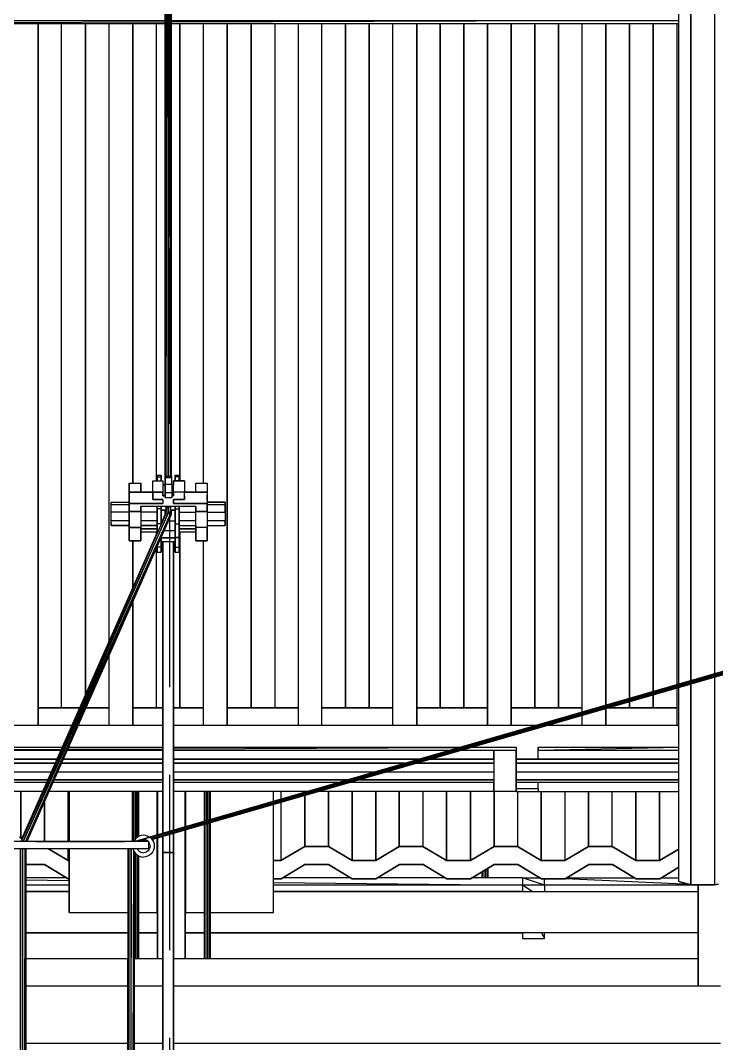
# Model space of a CAD drawing. Extents: x -43 to 90, y 6 to 81.
# Drawn here: x 6.617 to 9.138, y 19.711 to 23.414 of the extents above; entities that cross this region are included whole.
import ezdxf

# ---------------------------------------------------------------- set-up
doc = ezdxf.new("R2010")
doc.units = 0
doc.header["$LTSCALE"] = 0.1
doc.header["$MEASUREMENT"] = 0
doc.linetypes.add('HIDDEN', pattern=[9.525, 6.35, -3.175])
doc.layers.add('cobertura nova', color=4, linetype='CONTINUOUS')
doc.layers.add('hachures cobertura', color=252, linetype='CONTINUOUS')

msp = doc.modelspace()

# ---------------------------------------------------------------- linework, layer by layer
at = {"layer": 'cobertura nova'}
for p, q in [((9.0015, 21.0122), (9.0015, 28.1859)), ((9.0449, 28.1741), (9.0449, 21.0248)), ((7.1406, 21.763), (7.1438, 26.1603)), ((7.1406, 21.763), (7.1406, 26.1534)), ((7.1439, 21.763), (7.1438, 26.1603)), ((7.144, 21.763), (7.1518, 26.1631)), ((7.1518, 21.763), (7.1518, 26.1631)), ((7.1597, 26.1603), (7.1519, 21.763)), ((7.1598, 21.763), (7.1597, 26.1603)), ((7.163, 26.1534), (7.1598, 21.763)), ((7.163, 26.1534), (7.163, 21.763)), ((5.2317, 23.414), (7.1406, 23.414)), ((7.1406, 23.4077), (5.2317, 23.4015)), ((7.163, 23.414), (9.0015, 23.414)), ((9.0015, 23.4138), (7.163, 23.4078)), ((7.1406, 23.4015), (5.2317, 23.4015)), ((9.0015, 23.4015), (7.163, 23.4015)), ((7.1945, 21.7473), (7.1945, 23.4015)), ((8.9945, 23.4015), (8.9945, 21.0102)), ((7.0966, 21.7473), (7.1319, 21.7473)), ((7.0966, 21.7067), (7.0966, 21.7473)), ((7.1115, 21.7676), (7.1259, 21.7676)), ((7.1115, 21.7676), (7.1115, 21.7489)), ((7.1115, 21.7624), (7.1115, 21.7676)), ((7.1115, 21.7473), (7.1115, 21.7624)), ((7.1115, 21.7624), (7.1259, 21.7624)), ((7.1115, 21.7624), (7.1115, 21.7473)), ((7.1115, 21.7489), (7.1115, 21.7489)), ((7.1115, 21.7473), (7.1115, 21.7489)), ((7.1115, 21.7489), (7.1115, 21.7473)), ((7.1259, 21.7676), (7.1259, 21.7624)), ((7.1259, 21.7624), (7.1259, 21.7676)), ((7.1259, 21.7624), (7.1259, 21.7473)), ((7.1259, 21.7473), (7.1259, 21.7624)), ((7.1319, 21.7473), (7.1319, 21.7067)), ((7.1405, 21.7596), (7.1405, 21.763)), ((7.1405, 21.763), (7.1405, 21.744)), ((7.1648, 21.763), (7.1405, 21.763)), ((7.1405, 21.763), (7.1405, 21.7596)), ((7.1405, 21.744), (7.1405, 21.763)), ((7.1405, 21.7359), (7.1405, 21.7596)), ((7.1405, 21.7596), (7.1648, 21.7596)), ((7.1405, 21.7596), (7.1405, 21.7359)), ((7.1405, 21.744), (7.1405, 21.7138)), ((7.1405, 21.744), (7.1405, 21.744)), ((7.1405, 21.7138), (7.1405, 21.744)), ((7.1648, 21.7596), (7.1648, 21.763)), ((7.1648, 21.7359), (7.1648, 21.7596)), ((7.2107, 21.7473), (7.1715, 21.7473)), ((7.1715, 21.7067), (7.1715, 21.7473)), ((7.1715, 21.7473), (7.1715, 21.7333)), ((7.1715, 21.7473), (7.2107, 21.7473)), ((7.1771, 21.7676), (7.1771, 21.7489)), ((7.1771, 21.7624), (7.1771, 21.7676)), ((7.1771, 21.7676), (7.1915, 21.7676)), ((7.1771, 21.7676), (7.1771, 21.7624)), ((7.1771, 21.7489), (7.1771, 21.7676)), ((7.1771, 21.7473), (7.1771, 21.7624)), ((7.1915, 21.7624), (7.1771, 21.7624)), ((7.1771, 21.7624), (7.1771, 21.7473)), ((7.1771, 21.7489), (7.1771, 21.7473)), ((7.1771, 21.7489), (7.1771, 21.7489)), ((7.1771, 21.7473), (7.1771, 21.7489)), ((7.1771, 21.7489), (7.1771, 21.7489)), ((7.1915, 21.7676), (7.1915, 21.7624)), ((7.1915, 21.7624), (7.1915, 21.7676)), ((7.1915, 21.7473), (7.1915, 21.7624)), ((7.1915, 21.7624), (7.1915, 21.7473)), ((7.2107, 21.7473), (7.2107, 21.7067)), ((7.0103, 21.7393), (7.0521, 21.7393)), ((7.0103, 21.7393), (7.0103, 21.6772)), ((7.0103, 21.7039), (7.0103, 21.7393)), ((7.0103, 21.7063), (7.0103, 21.7393)), ((7.0103, 21.696), (7.0103, 21.7063)), ((7.0103, 21.7063), (7.0521, 21.7063)), ((7.0521, 21.7059), (7.0103, 21.7059)), ((7.0103, 21.7059), (7.0103, 21.6654)), ((7.0103, 21.6654), (7.0103, 21.7059)), ((7.0103, 21.7059), (7.0103, 21.6956)), ((7.0103, 21.691), (7.0103, 21.7039)), ((7.0521, 21.7063), (7.0521, 21.7393)), ((7.0521, 21.7393), (7.0521, 21.7063)), ((7.0521, 21.7063), (7.0521, 21.7393)), ((7.0521, 21.7063), (7.0966, 21.7063)), ((7.0966, 21.7059), (7.0521, 21.7059)), ((7.0966, 21.7201), (7.0966, 21.7333)), ((7.0966, 21.7201), (7.0966, 21.7201)), ((7.0966, 21.6796), (7.0966, 21.7201)), ((7.1319, 21.7067), (7.0966, 21.7067)), ((7.0966, 21.7067), (7.0966, 21.6928)), ((7.0966, 21.6928), (7.0966, 21.7067)), ((7.0966, 21.7067), (7.0966, 21.7067)), ((7.0966, 21.7067), (7.1319, 21.7067)), ((7.1405, 21.7333), (7.1319, 21.7333)), ((7.1319, 21.7333), (7.1405, 21.7333)), ((7.1319, 21.6928), (7.1319, 21.7067)), ((7.1319, 21.7067), (7.1319, 21.7067)), ((7.1319, 21.7067), (7.1319, 21.6928)), ((7.1319, 21.7067), (7.1319, 21.7067)), ((7.1405, 21.7057), (7.1405, 21.7359)), ((7.1405, 21.7359), (7.1648, 21.7359)), ((7.1405, 21.7359), (7.1405, 21.7057)), ((7.1405, 21.6901), (7.1405, 21.7138)), ((7.1405, 21.7138), (7.1405, 21.7138)), ((7.1405, 21.7138), (7.1405, 21.7138)), ((7.1405, 21.6867), (7.1405, 21.7057)), ((7.1405, 21.7057), (7.1648, 21.7057)), ((7.1405, 21.7057), (7.1405, 21.6867)), ((7.1648, 21.7359), (7.1648, 21.7057)), ((7.1715, 21.7333), (7.1648, 21.7333)), ((7.1648, 21.7333), (7.1715, 21.7333)), ((7.1648, 21.7057), (7.1648, 21.6867)), ((7.2107, 21.7067), (7.1715, 21.7067)), ((7.1715, 21.7067), (7.1715, 21.6928)), ((7.1715, 21.6928), (7.1715, 21.7067)), ((7.2107, 21.6928), (7.2107, 21.7067)), ((7.2107, 21.7063), (7.2513, 21.7063)), ((7.2513, 21.7059), (7.2107, 21.7059)), ((7.2513, 21.7393), (7.2931, 21.7393)), ((7.2513, 21.7063), (7.2513, 21.7393)), ((7.2513, 21.7063), (7.2931, 21.7063)), ((7.2931, 21.7059), (7.2513, 21.7059)), ((7.2931, 21.7393), (7.2931, 21.7063)), ((7.2931, 21.7063), (7.2931, 21.7059)), ((7.2931, 21.7059), (7.2931, 21.6654)), ((6.9449, 21.6707), (7.0103, 21.6707)), ((6.9449, 21.6545), (6.9449, 21.6707)), ((6.9449, 21.6621), (6.9449, 21.6707)), ((7.0103, 21.6776), (7.0103, 21.696)), ((7.0103, 21.6956), (7.0103, 21.6772)), ((7.0103, 21.691), (7.0103, 21.691)), ((7.0103, 21.6707), (7.0103, 21.691)), ((7.0103, 21.691), (7.0103, 21.691)), ((7.0103, 21.6776), (7.0103, 21.6776)), ((7.0103, 21.6772), (7.0103, 21.6776)), ((7.0103, 21.6772), (7.0103, 21.6772)), ((7.0521, 21.6657), (7.0103, 21.6657)), ((7.0103, 21.6654), (7.0103, 21.6554)), ((7.0103, 21.6654), (7.0521, 21.6654)), ((7.0103, 21.6551), (7.0103, 21.6654)), ((7.1319, 21.6657), (7.0521, 21.6657)), ((7.0521, 21.6654), (7.1319, 21.6654)), ((7.0966, 21.6928), (7.0966, 21.6796)), ((7.0966, 21.6796), (7.0966, 21.6928)), ((7.0966, 21.6796), (7.1319, 21.6796)), ((7.1319, 21.6796), (7.0966, 21.6796)), ((7.1405, 21.6928), (7.1319, 21.6928)), ((7.1319, 21.6928), (7.1405, 21.6928)), ((7.1319, 21.6796), (7.1319, 21.6657)), ((7.1405, 21.6901), (7.1405, 21.6867)), ((7.1405, 21.6901), (7.1405, 21.6901)), ((7.1405, 21.6867), (7.1405, 21.6901)), ((7.1405, 21.6867), (7.1648, 21.6867)), ((7.1715, 21.6928), (7.1648, 21.6928)), ((7.1648, 21.6928), (7.1715, 21.6928)), ((7.1648, 21.6867), (7.1648, 21.6901)), ((7.1715, 21.6928), (7.1715, 21.6928)), ((7.1715, 21.6928), (7.1715, 21.6928)), ((7.1715, 21.6928), (7.1715, 21.6928)), ((7.1715, 21.6657), (7.1715, 21.6796)), ((7.1715, 21.6796), (7.2107, 21.6796)), ((7.1715, 21.6796), (7.1715, 21.6654)), ((7.2107, 21.6796), (7.1715, 21.6796)), ((7.1715, 21.6657), (7.1715, 21.6654)), ((7.2513, 21.6657), (7.1715, 21.6657)), ((7.1715, 21.6654), (7.1715, 21.6657)), ((7.1715, 21.6654), (7.2513, 21.6654)), ((7.2107, 21.6796), (7.2107, 21.6928)), ((7.2107, 21.6928), (7.2107, 21.6796)), ((7.2931, 21.6657), (7.2513, 21.6657)), ((7.2513, 21.6654), (7.2931, 21.6654)), ((7.2931, 21.696), (7.2931, 21.6776)), ((7.2931, 21.6772), (7.2931, 21.6956)), ((7.2931, 21.6707), (7.3585, 21.6707)), ((7.3585, 21.6707), (7.2931, 21.6707)), ((7.2931, 21.6654), (7.2931, 21.6551)), ((7.2931, 21.6554), (7.2931, 21.6654)), ((7.3585, 21.6621), (7.3585, 21.6707)), ((7.3585, 21.6621), (7.3585, 21.6707)), ((7.3585, 21.6707), (7.3585, 21.6621)), ((7.1518, 21.631), (6.619, 20.442)), ((6.619, 20.442), (7.1439, 21.6293)), ((6.6211, 20.451), (7.1439, 21.6293)), ((6.6264, 20.442), (7.1518, 21.631)), ((7.1598, 21.6293), (6.6264, 20.442)), ((7.1598, 21.6293), (6.6349, 20.442)), ((6.9449, 21.6621), (7.0103, 21.6621)), ((6.9449, 21.6337), (6.9449, 21.6621)), ((6.9449, 21.6545), (6.9449, 21.6545)), ((6.9449, 21.6229), (6.9449, 21.6545)), ((6.9449, 21.6022), (6.9449, 21.6337)), ((7.0103, 21.6337), (6.9449, 21.6337)), ((7.0103, 21.6554), (7.0103, 21.637)), ((7.0103, 21.6367), (7.0103, 21.6551)), ((7.0103, 21.637), (7.0521, 21.637)), ((7.0521, 21.6367), (7.0103, 21.6367)), ((7.0103, 21.6367), (7.0103, 21.5788)), ((7.0103, 21.5788), (7.0103, 21.6367)), ((7.0521, 21.6554), (7.0521, 21.6551)), ((7.0521, 21.6551), (7.0521, 21.6554)), ((7.0521, 21.6554), (7.1319, 21.6554)), ((7.0521, 21.6551), (7.0521, 21.6367)), ((7.1319, 21.6551), (7.0521, 21.6551)), ((7.0521, 21.637), (7.0521, 21.6551)), ((7.0521, 21.6367), (7.0521, 21.5788)), ((7.1115, 21.6337), (7.0521, 21.6337)), ((7.1115, 21.6337), (7.1115, 21.6551)), ((7.1115, 21.6461), (7.1115, 21.6551)), ((7.1115, 21.6551), (7.1115, 21.6461)), ((7.1115, 21.5918), (7.1115, 21.6461)), ((7.1259, 21.6461), (7.1115, 21.6461)), ((7.1115, 21.6461), (7.1115, 21.5918)), ((7.1115, 21.6022), (7.1115, 21.6337)), ((7.1259, 21.6551), (7.1259, 21.6461)), ((7.1259, 21.6461), (7.1259, 21.6551)), ((7.1259, 21.6461), (7.1259, 21.5918)), ((7.1259, 21.5918), (7.1259, 21.6461)), ((7.1406, 21.6412), (7.1259, 21.6412)), ((7.1259, 21.6412), (7.1259, 21.602)), ((7.1259, 21.6412), (7.1406, 21.6412)), ((7.1319, 21.6554), (7.1715, 21.6554)), ((7.1715, 21.6551), (7.1319, 21.6551)), ((7.1406, 21.6253), (7.1406, 21.6412)), ((7.1439, 21.6293), (7.1406, 21.6253)), ((7.1439, 21.6293), (7.1465, 21.6551)), ((7.1439, 21.6293), (7.1439, 21.6551)), ((7.1518, 21.631), (7.1439, 21.6293)), ((7.1518, 21.631), (7.1518, 21.6551)), ((7.1544, 21.6551), (7.1518, 21.631)), ((7.1598, 21.6293), (7.1518, 21.631)), ((7.1598, 21.6551), (7.1598, 21.6293)), ((7.163, 21.6253), (7.1598, 21.6293)), ((7.1771, 21.6412), (7.163, 21.6412)), ((7.163, 21.6412), (7.1771, 21.6412)), ((7.163, 21.6412), (7.163, 21.6253)), ((7.1715, 21.6554), (7.2513, 21.6554)), ((7.2513, 21.6551), (7.1715, 21.6551)), ((7.1771, 21.6551), (7.1771, 21.6461)), ((7.1771, 21.6461), (7.1771, 21.6551)), ((7.1771, 21.6551), (7.1771, 21.6412)), ((7.1771, 21.6461), (7.1915, 21.6461)), ((7.1771, 21.6461), (7.1771, 21.5918)), ((7.1771, 21.5918), (7.1771, 21.6461)), ((7.1771, 21.602), (7.1771, 21.6412)), ((7.1771, 21.6412), (7.1771, 21.6412)), ((7.1771, 21.6412), (7.1771, 21.602)), ((7.1915, 21.6461), (7.1915, 21.6551)), ((7.1915, 21.6551), (7.1915, 21.6461)), ((7.1915, 21.5918), (7.1915, 21.6461)), ((7.1915, 21.6461), (7.1915, 21.5918)), ((7.1915, 21.6337), (7.2513, 21.6337)), ((7.2513, 21.6551), (7.2513, 21.6554)), ((7.2513, 21.6367), (7.2513, 21.6551)), ((7.2513, 21.6551), (7.2513, 21.637)), ((7.2513, 21.637), (7.2931, 21.637)), ((7.2513, 21.5788), (7.2513, 21.6367)), ((7.2931, 21.6367), (7.2513, 21.6367)), ((7.2931, 21.6621), (7.3585, 21.6621)), ((7.2931, 21.637), (7.2931, 21.6554)), ((7.2931, 21.6551), (7.2931, 21.6367)), ((7.2931, 21.6367), (7.2931, 21.5788)), ((7.2931, 21.6337), (7.3585, 21.6337)), ((7.3585, 21.6337), (7.3585, 21.6621)), ((7.3585, 21.6621), (7.3585, 21.6337)), ((7.3585, 21.6337), (7.3585, 21.6022)), ((7.3585, 21.6337), (7.3585, 21.6337)), ((7.163, 21.6253), (6.6349, 20.442)), ((7.163, 21.6253), (6.6396, 20.442)), ((6.9449, 21.6229), (6.9449, 21.6229)), ((6.9449, 21.5946), (6.9449, 21.6229)), ((6.9449, 21.586), (6.9449, 21.6022)), ((7.0103, 21.6022), (6.9449, 21.6022)), ((6.9449, 21.5946), (6.9449, 21.5946)), ((6.9449, 21.586), (6.9449, 21.5946)), ((6.9449, 21.5946), (6.9449, 21.586)), ((7.0315, 20.442), (11.1049, 21.6193)), ((11.1049, 21.6154), (7.0315, 20.442)), ((7.1115, 21.6022), (7.0521, 21.6022)), ((7.0838, 20.4581), (11.1049, 21.62)), ((11.1049, 21.6194), (7.0838, 20.4581)), ((11.1049, 21.6154), (7.0879, 20.4547)), ((11.1049, 21.6105), (7.088, 20.4546)), ((11.1049, 21.6104), (7.0912, 20.4515)), ((11.1049, 21.6074), (7.0913, 20.4514)), ((7.0927, 20.4496), (11.1049, 21.6074)), ((7.1115, 21.6106), (7.1115, 21.6106)), ((7.1115, 21.586), (7.1115, 21.6022)), ((7.1259, 21.5918), (7.1115, 21.5918)), ((7.1115, 21.5918), (7.1115, 21.5564)), ((7.1115, 21.5564), (7.1115, 21.5918)), ((7.1259, 21.5923), (7.1406, 21.6253)), ((7.1302, 21.602), (7.1259, 21.602)), ((7.1771, 21.602), (7.1527, 21.602)), ((7.1771, 21.602), (7.1771, 21.5663)), ((7.1771, 21.5918), (7.1915, 21.5918)), ((7.1771, 21.5918), (7.1771, 21.5425)), ((7.1771, 21.5425), (7.1771, 21.5918)), ((7.2513, 21.6022), (7.1915, 21.6022)), ((7.1915, 21.5425), (7.1915, 21.5918)), ((7.1915, 21.5918), (7.1915, 21.5425)), ((7.3585, 21.6022), (7.2931, 21.6022)), ((7.3585, 21.586), (7.3585, 21.6022)), ((7.3585, 21.6022), (7.3585, 21.586)), ((7.3585, 21.5946), (7.3585, 21.6022)), ((7.3585, 21.586), (7.3585, 21.5946)), ((6.6211, 20.451), (7.1115, 21.5596)), ((7.0103, 21.586), (6.9449, 21.586)), ((6.9449, 21.586), (7.0103, 21.586)), ((7.0103, 21.5622), (7.0103, 21.586)), ((7.0103, 21.5305), (7.0103, 21.586)), ((7.0103, 21.5788), (7.0521, 21.5788)), ((7.0103, 21.5434), (7.0103, 21.5788)), ((7.0521, 21.5788), (7.0103, 21.5788)), ((7.0103, 21.5788), (7.0103, 21.5434)), ((7.0103, 21.5733), (7.0103, 21.5629)), ((7.0103, 21.5629), (7.0103, 21.5629)), ((7.0103, 21.5622), (7.0103, 21.5622)), ((7.1115, 21.586), (7.0521, 21.586)), ((7.0521, 21.586), (7.1115, 21.586)), ((7.0521, 21.5788), (7.0521, 21.5434)), ((7.0521, 21.5305), (7.0521, 21.5788)), ((7.0521, 21.5434), (7.0521, 21.5788)), ((7.1115, 21.5733), (7.0521, 21.5733)), ((7.0521, 21.5733), (7.1115, 21.5733)), ((7.0521, 21.5629), (7.1115, 21.5629)), ((7.1115, 21.5622), (7.0521, 21.5622)), ((7.1088, 21.5535), (7.1088, 21.5622)), ((7.1115, 21.586), (7.1115, 21.586)), ((7.1115, 21.5596), (7.1115, 21.586)), ((7.1115, 21.586), (7.1115, 21.5596)), ((7.1771, 21.5663), (7.137, 21.5663)), ((7.1771, 21.5413), (7.1771, 21.5663)), ((7.1771, 21.5663), (7.1771, 21.5413)), ((7.1771, 21.5593), (7.1771, 21.5593)), ((7.1771, 21.5593), (7.1771, 21.5593)), ((7.1915, 21.586), (7.2513, 21.586)), ((7.2513, 21.5733), (7.1915, 21.5733)), ((7.1915, 21.5733), (7.2513, 21.5733)), ((7.1915, 21.5629), (7.2513, 21.5629)), ((7.2513, 21.5622), (7.1915, 21.5622)), ((7.1945, 20.9258), (7.1945, 21.5622)), ((7.2513, 21.586), (7.2513, 21.5733)), ((7.2513, 21.5305), (7.2513, 21.586)), ((7.2513, 21.5434), (7.2513, 21.5788)), ((7.2931, 21.5788), (7.2513, 21.5788)), ((7.2513, 21.5788), (7.2513, 21.5434)), ((7.2513, 21.5629), (7.2513, 21.5629)), ((7.2513, 21.5622), (7.2513, 21.5622)), ((7.2931, 21.586), (7.3585, 21.586)), ((7.2931, 21.5788), (7.2931, 21.5434)), ((7.2931, 21.5305), (7.2931, 21.5788)), ((7.2931, 21.5622), (7.2931, 21.5788)), ((7.2931, 21.5434), (7.2931, 21.5788)), ((7.2931, 21.5733), (7.2931, 21.5622)), ((7.0103, 21.5305), (7.0103, 21.5434)), ((7.0103, 21.5434), (7.0103, 21.5305)), ((7.0521, 21.5305), (7.0103, 21.5305)), ((7.0103, 21.5305), (7.0521, 21.5305)), ((7.0231, 21.3597), (7.0231, 21.5305)), ((7.0521, 21.5434), (7.0521, 21.5305)), ((7.0521, 21.5305), (7.0521, 21.5434)), ((7.1259, 21.5077), (7.1259, 21.5414)), ((7.1259, 21.5414), (7.1259, 21.5077)), ((7.1259, 21.5413), (7.1771, 21.5413)), ((7.1771, 21.5413), (7.1259, 21.5413)), ((7.1259, 21.5278), (7.1771, 21.5278)), ((7.1319, 21.5278), (7.1319, 20.472)), ((7.1319, 20.472), (7.1319, 21.5278)), ((7.1319, 20.472), (7.1319, 21.5278)), ((7.1319, 21.5278), (7.1319, 20.472)), ((7.1714, 21.5278), (7.1714, 20.4834)), ((7.1714, 20.4834), (7.1715, 21.5278)), ((7.1771, 21.5425), (7.1915, 21.5425)), ((7.1915, 21.5425), (7.1771, 21.5425)), ((7.1771, 21.5425), (7.1771, 21.5077)), ((7.1771, 21.5077), (7.1771, 21.5425)), ((7.1771, 21.5413), (7.1771, 21.5413)), ((7.1771, 21.5278), (7.1771, 21.5413)), ((7.1771, 21.5413), (7.1771, 21.5278)), ((7.1771, 21.5278), (7.1771, 21.5173)), ((7.1771, 21.5173), (7.1771, 21.5173)), ((7.1771, 21.4943), (7.1771, 21.5173)), ((7.1771, 21.5173), (7.1771, 21.4943)), ((7.1915, 21.5425), (7.1915, 21.5425)), ((7.1915, 21.5077), (7.1915, 21.5425)), ((7.1915, 21.5425), (7.1915, 21.5077)), ((7.2513, 21.5305), (7.2513, 21.5434)), ((7.2513, 21.5434), (7.2513, 21.5305)), ((7.2931, 21.5305), (7.2513, 21.5305)), ((7.2513, 21.5305), (7.2931, 21.5305)), ((7.2931, 21.5434), (7.2931, 21.5305)), ((7.2931, 21.5305), (7.2931, 21.5434)), ((7.1115, 21.4943), (7.1115, 21.5088)), ((7.1115, 21.5088), (7.1115, 21.5077)), ((7.1115, 21.5088), (7.1115, 21.4943)), ((7.1115, 21.5077), (7.1115, 21.5088)), ((7.1259, 21.5077), (7.1115, 21.5077)), ((7.1115, 21.5077), (7.1115, 21.4891)), ((7.1115, 21.4891), (7.1115, 21.5077)), ((7.1115, 21.4891), (7.1115, 21.4943)), ((7.1115, 21.4943), (7.1115, 21.4891)), ((7.1115, 21.4891), (7.1259, 21.4891)), ((7.1259, 21.4891), (7.1259, 21.5077)), ((7.1259, 21.5077), (7.1259, 21.4891)), ((7.1771, 21.5077), (7.1915, 21.5077)), ((7.1771, 21.5077), (7.1771, 21.4891)), ((7.1771, 21.4891), (7.1771, 21.5077)), ((7.1771, 21.4943), (7.1771, 21.4943)), ((7.1771, 21.4891), (7.1771, 21.4943)), ((7.1771, 21.4943), (7.1771, 21.4943)), ((7.1771, 21.4943), (7.1771, 21.4891)), ((7.1771, 21.4891), (7.1915, 21.4891)), ((7.1915, 21.4891), (7.1915, 21.5077)), ((7.1915, 21.5077), (7.1915, 21.4891)), ((9.0015, 20.2971), (9.0015, 21.0004)), ((9.0449, 21.0129), (9.0449, 20.2854)), ((8.9088, 20.9737), (8.9088, 20.9258)), ((8.9945, 20.9984), (8.9945, 20.8635)), ((6.8311, 20.9258), (6.6802, 20.9258)), ((6.6802, 20.9258), (6.8311, 20.9258)), ((6.9374, 20.9258), (6.8536, 20.9258)), ((6.8536, 20.9258), (6.9374, 20.9258)), ((7.1319, 20.9258), (7.0231, 20.9258)), ((7.0231, 20.9258), (7.1319, 20.9258)), ((7.2802, 20.9258), (7.1715, 20.9258)), ((7.1715, 20.9258), (7.2802, 20.9258)), ((7.6231, 20.9258), (7.3659, 20.9258)), ((7.3659, 20.9258), (7.6231, 20.9258)), ((7.9659, 20.9258), (7.7088, 20.9258)), ((7.7088, 20.9258), (7.9659, 20.9258)), ((8.3088, 20.9258), (8.0517, 20.9258)), ((8.0517, 20.9258), (8.3088, 20.9258)), ((8.6517, 20.9258), (8.3945, 20.9258)), ((8.3945, 20.9258), (8.6517, 20.9258)), ((8.9945, 20.9258), (8.7428, 20.9258)), ((8.7428, 20.9258), (8.9945, 20.9258)), ((8.8231, 20.9258), (8.8231, 20.9489)), ((8.6517, 20.8635), (8.6517, 20.8995)), ((8.7374, 20.8635), (8.7374, 20.9242)), ((8.7374, 20.9242), (8.7374, 20.8635)), ((5.8917, 20.8635), (6.8036, 20.8635)), ((6.8261, 20.8635), (7.1319, 20.8635)), ((7.1714, 20.8635), (8.4117, 20.8635)), ((8.4117, 20.8635), (8.4868, 20.8635)), ((8.527, 20.8635), (9.0015, 20.8635)), ((5.8917, 20.7838), (6.7683, 20.7838)), ((6.7872, 20.7757), (7.1319, 20.7774)), ((6.7908, 20.7838), (7.1319, 20.7838)), ((7.1714, 20.7838), (8.2109, 20.7838)), ((7.1714, 20.7776), (8.2074, 20.7827)), ((8.2479, 20.7829), (8.4117, 20.7838)), ((8.2507, 20.7838), (8.4117, 20.7838)), ((8.4117, 20.7838), (8.4117, 20.7713)), ((8.4917, 20.7838), (9.0015, 20.7838)), ((8.4917, 20.7838), (8.4917, 20.7713)), ((8.4917, 20.7403), (8.4917, 20.7838)), ((9.0015, 20.7822), (8.4917, 20.7713)), ((5.8917, 20.7713), (6.7647, 20.7756)), ((6.7628, 20.7713), (5.8917, 20.7713)), ((5.9716, 20.7403), (6.7491, 20.7403)), ((6.7491, 20.7403), (5.9716, 20.7403)), ((6.7716, 20.7403), (7.1319, 20.7403)), ((7.1319, 20.7403), (6.7716, 20.7403)), ((7.1319, 20.7713), (6.7853, 20.7713)), ((8.1677, 20.7713), (7.1714, 20.7713)), ((7.1714, 20.7403), (8.0606, 20.7403)), ((8.0606, 20.7403), (7.1714, 20.7403)), ((8.1003, 20.7403), (8.3316, 20.7403)), ((8.3316, 20.7403), (8.1003, 20.7403)), ((8.4117, 20.7713), (8.2074, 20.7713)), ((8.3316, 20.7728), (8.4116, 20.7728)), ((8.3316, 20.7713), (8.3316, 20.6228)), ((8.3316, 20.7713), (8.3316, 20.7403)), ((8.3316, 20.7403), (8.3316, 20.7713)), ((8.4116, 20.7713), (8.4116, 20.6228)), ((8.4116, 20.6228), (8.4116, 20.7713)), ((8.4116, 20.7403), (9.0015, 20.7403)), ((9.0015, 20.7403), (8.4116, 20.7403)), ((8.4117, 20.7713), (8.4117, 20.7403)), ((8.4917, 20.7728), (8.4917, 20.7728)), ((9.0015, 20.7713), (8.4917, 20.7713)), ((5.9716, 20.7254), (6.7425, 20.7254)), ((6.7425, 20.7254), (5.9716, 20.7254)), ((6.765, 20.7254), (7.1319, 20.7254)), ((7.1319, 20.7254), (6.765, 20.7254)), ((7.1714, 20.7254), (8.0088, 20.7254)), ((8.0088, 20.7254), (7.1714, 20.7254)), ((8.0484, 20.7254), (8.3316, 20.7254)), ((8.3316, 20.7254), (8.0484, 20.7254)), ((8.4116, 20.7254), (9.0015, 20.7254)), ((9.0015, 20.7254), (8.4116, 20.7254)), ((5.9716, 20.6942), (6.7287, 20.6942)), ((6.7512, 20.6942), (7.1319, 20.6942)), ((7.1714, 20.6942), (7.9011, 20.6942)), ((7.9405, 20.6942), (8.3316, 20.6942)), ((8.4116, 20.6942), (9.0015, 20.6942)), ((6.7159, 20.6652), (5.9716, 20.6652)), ((5.9716, 20.6652), (6.7159, 20.6652)), ((6.7115, 20.6552), (5.9716, 20.6552)), ((7.1319, 20.6552), (6.7339, 20.6552)), ((7.1319, 20.6652), (6.7383, 20.6652)), ((6.7383, 20.6652), (7.1319, 20.6652)), ((7.8005, 20.6652), (7.1714, 20.6652)), ((7.1714, 20.6652), (7.8005, 20.6652)), ((7.7661, 20.6552), (7.1714, 20.6552)), ((8.3316, 20.6552), (7.8054, 20.6552)), ((8.3316, 20.6652), (7.8398, 20.6652)), ((7.8398, 20.6652), (8.3316, 20.6652)), ((8.3316, 20.6552), (8.3316, 20.6228)), ((8.3316, 20.6228), (8.3316, 20.6552)), ((9.0015, 20.6652), (8.4116, 20.6652)), ((8.4116, 20.6652), (9.0015, 20.6652)), ((9.0015, 20.6552), (8.4116, 20.6552)), ((8.4117, 20.6552), (8.4117, 20.6343)), ((8.4117, 20.6343), (8.4917, 20.6343)), ((8.4117, 20.6218), (8.4117, 20.6343)), ((8.4917, 20.6343), (8.4917, 20.6552)), ((8.4917, 20.6343), (8.4917, 20.6218)), ((6.6971, 20.6228), (5.9716, 20.6228)), ((6.6175, 20.6228), (6.6175, 20.4547)), ((7.1319, 20.6228), (6.7196, 20.6228)), ((6.7889, 20.6228), (6.7889, 20.442)), ((6.7932, 20.6228), (6.7932, 20.442)), ((6.7932, 20.442), (6.7932, 20.6228)), ((6.7932, 20.6228), (6.7932, 20.442)), ((7.0212, 20.6228), (7.0212, 20.442)), ((7.0223, 20.442), (7.0224, 20.6228)), ((7.0245, 20.6228), (7.0245, 20.442)), ((7.0272, 20.4434), (7.0274, 20.6228)), ((7.0324, 20.6228), (7.0324, 20.451)), ((7.0352, 20.454), (7.0353, 20.6228)), ((7.0404, 20.4581), (7.0404, 20.6228)), ((7.0415, 20.4588), (7.0416, 20.6228)), ((7.0437, 20.6228), (7.0437, 20.4599)), ((7.1112, 20.466), (7.1112, 20.6228)), ((7.1112, 20.466), (7.1112, 20.6228)), ((7.1131, 20.4666), (7.1131, 20.6228)), ((7.1131, 20.6228), (7.1131, 20.4666)), ((7.1131, 20.6228), (7.1131, 20.4666)), ((7.1131, 20.6228), (7.1131, 20.4666)), ((7.1131, 20.4666), (7.1131, 20.6228)), ((7.6538, 20.6228), (7.1714, 20.6228)), ((7.2131, 20.4955), (7.2131, 20.6228)), ((7.2131, 20.6228), (7.2131, 20.4955)), ((7.215, 20.6228), (7.215, 20.496)), ((7.215, 20.6228), (7.215, 20.496)), ((7.215, 20.496), (7.215, 20.6228)), ((7.2826, 20.6228), (7.2826, 20.5155)), ((7.2826, 20.6228), (7.2826, 20.5155)), ((7.286, 20.5165), (7.286, 20.6228)), ((7.2909, 20.6228), (7.291, 20.518)), ((7.2939, 20.5188), (7.2939, 20.6228)), ((7.2939, 20.5188), (7.2939, 20.6228)), ((7.2994, 20.6228), (7.2994, 20.5204)), ((7.3051, 20.522), (7.3051, 20.6228)), ((7.3051, 20.522), (7.3051, 20.6228)), ((7.5331, 20.5879), (7.5331, 20.6228)), ((7.6461, 20.6228), (7.6461, 20.6205)), ((7.6461, 20.6205), (7.6461, 20.6228)), ((8.3316, 20.6228), (7.6929, 20.6228)), ((8.3316, 20.6228), (8.3316, 20.6228)), ((8.4116, 20.6228), (8.3316, 20.6228)), ((8.3316, 20.6228), (8.3316, 20.6228)), ((8.3316, 20.6228), (8.3316, 20.6228)), ((8.4116, 20.6228), (8.4117, 20.6228)), ((8.4917, 20.6218), (8.4117, 20.6218)), ((8.4917, 20.6228), (9.0015, 20.6228)), ((6.7032, 20.5857), (6.7032, 20.442)), ((7.5331, 20.1844), (7.5331, 20.5767)), ((7.2131, 20.0168), (7.2131, 20.4843)), ((7.2131, 20.4843), (7.2131, 20.0168)), ((7.215, 20.4849), (7.215, 20.1844)), ((7.215, 20.4849), (7.215, 20.1844)), ((7.215, 20.1844), (7.215, 20.4849)), ((7.2826, 20.5044), (7.2826, 20.0168)), ((7.2826, 20.5044), (7.2826, 20.0168)), ((7.286, 20.0168), (7.286, 20.5054)), ((7.2911, 20.5068), (7.2915, 20.0168)), ((7.2939, 20.0168), (7.2939, 20.5076)), ((7.2939, 20.0168), (7.2939, 20.5076)), ((7.2994, 20.5092), (7.2994, 20.0168)), ((7.3051, 20.0168), (7.3051, 20.5109)), ((7.3051, 20.0168), (7.3051, 20.5109)), ((6.6194, 20.4531), (6.6134, 20.458)), ((7.0292, 20.4471), (7.0265, 20.442)), ((7.0341, 20.4531), (7.0292, 20.4471)), ((7.0401, 20.458), (7.0341, 20.4531)), ((7.0469, 20.4616), (7.0401, 20.458)), ((7.0487, 20.4452), (7.045, 20.4422)), ((7.067, 20.4486), (7.0452, 20.4424)), ((7.0671, 20.4486), (7.0452, 20.4423)), ((7.0543, 20.4639), (7.0469, 20.4616)), ((7.0528, 20.4474), (7.0487, 20.4452)), ((7.0573, 20.4487), (7.0528, 20.4474)), ((7.062, 20.4646), (7.0543, 20.4639)), ((7.062, 20.4492), (7.0573, 20.4487)), ((7.0733, 20.4463), (7.0585, 20.442)), ((7.0733, 20.4462), (7.0586, 20.442)), ((7.0697, 20.4639), (7.062, 20.4646)), ((7.0667, 20.4487), (7.062, 20.4492)), ((7.0664, 20.442), (7.0759, 20.4447)), ((7.0712, 20.4474), (7.0667, 20.4487)), ((7.0771, 20.4616), (7.0697, 20.4639)), ((7.0753, 20.4452), (7.0712, 20.4474)), ((7.079, 20.4422), (7.0753, 20.4452)), ((7.0839, 20.458), (7.0771, 20.4616)), ((7.0899, 20.4531), (7.0847, 20.4573)), ((7.0899, 20.4531), (7.0948, 20.4471)), ((7.0948, 20.4471), (7.0984, 20.4403)), ((7.1112, 20.1844), (7.1112, 20.4549)), ((7.1112, 20.1844), (7.1112, 20.4549)), ((7.1131, 20.0168), (7.1131, 20.4555)), ((7.1131, 20.4555), (7.1131, 20.0168)), ((7.1131, 20.4555), (7.1131, 20.0168)), ((7.1131, 20.4555), (7.1131, 20.0168)), ((7.1131, 20.0168), (7.1131, 20.4555)), ((7.1319, 20.4609), (7.1319, 20.4022)), ((7.1319, 20.4444), (7.1319, 20.4609)), ((7.1319, 20.4022), (7.1319, 20.4609)), ((7.1319, 20.4609), (7.1319, 20.4444)), ((7.1319, 20.419), (7.1319, 20.4444)), ((7.1319, 20.4444), (7.1319, 20.419)), ((7.1714, 20.4723), (7.1714, 20.4022)), ((7.1714, 20.4022), (7.1714, 20.4723)), ((6.659, 20.442), (6.5823, 20.442)), ((6.659, 20.4149), (6.5823, 20.4149)), ((6.6174, 15.3389), (6.6166, 20.4149)), ((6.6245, 20.4149), (6.6174, 15.3389)), ((6.6254, 15.3389), (6.6246, 20.4149)), ((6.6325, 20.4149), (6.6254, 15.3389)), ((6.6325, 20.4149), (6.6333, 15.3389)), ((6.6358, 20.4149), (6.6333, 15.3389)), ((6.6358, 20.4149), (6.6366, 15.3388)), ((6.6706, 20.442), (6.659, 20.442)), ((6.6706, 20.4149), (6.659, 20.4149)), ((6.9948, 20.442), (6.6706, 20.442)), ((6.6706, 20.442), (6.9948, 20.442)), ((6.9948, 20.4149), (6.6706, 20.4149)), ((6.7889, 20.3728), (6.7185, 20.4149)), ((6.7185, 20.4149), (6.7889, 20.3728)), ((6.7889, 20.4149), (6.7889, 20.3728)), ((6.7932, 20.4149), (6.7932, 20.1844)), ((6.7932, 20.1844), (6.7932, 20.4149)), ((6.7932, 20.4149), (6.7932, 20.1844)), ((7.0051, 20.442), (6.9948, 20.442)), ((7.0051, 20.4149), (6.9948, 20.4149)), ((7.0817, 20.442), (7.0051, 20.442)), ((7.0817, 20.4149), (7.0051, 20.4149)), ((7.0096, 20.4149), (7.0052, 15.3388)), ((7.0052, 15.3388), (7.0063, 20.4149)), ((7.0175, 20.4149), (7.0085, 15.3389)), ((7.0085, 15.3389), (7.0096, 20.4149)), ((7.0165, 15.3389), (7.0176, 20.4149)), ((7.0255, 20.4105), (7.0165, 15.3389)), ((7.0241, 20.4149), (7.0256, 20.4101)), ((7.0255, 20.4103), (7.0244, 15.3389)), ((7.0256, 20.4101), (7.0292, 20.4033)), ((7.0404, 20.4149), (7.0421, 20.4119)), ((7.0421, 20.4119), (7.045, 20.4083)), ((7.045, 20.4422), (7.0449, 20.442)), ((7.045, 20.4083), (7.0487, 20.4053)), ((7.079, 20.4083), (7.0753, 20.4053)), ((7.0791, 20.442), (7.079, 20.4422)), ((7.0819, 20.4119), (7.079, 20.4083)), ((7.0817, 20.4149), (7.0817, 20.442)), ((7.0819, 20.4385), (7.0817, 20.4388)), ((7.0842, 20.4344), (7.0819, 20.4385)), ((7.0842, 20.416), (7.0819, 20.4119)), ((7.0855, 20.4299), (7.0842, 20.4344)), ((7.0855, 20.4205), (7.0842, 20.416)), ((7.0855, 20.4299), (7.086, 20.4252)), ((7.086, 20.4252), (7.0855, 20.4205)), ((7.0984, 20.4101), (7.0948, 20.4033)), ((7.0984, 20.4403), (7.1007, 20.4329)), ((7.1007, 20.4175), (7.0984, 20.4101)), ((7.1007, 20.4329), (7.1014, 20.4252)), ((7.1014, 20.4252), (7.1007, 20.4175)), ((7.1319, 19.9195), (7.1319, 20.419)), ((7.1319, 20.419), (7.1319, 20.3768)), ((7.6461, 20.4241), (7.5603, 20.3728)), ((7.5603, 20.3728), (7.6461, 20.4241)), ((7.7318, 20.4241), (7.6461, 20.4241)), ((7.6461, 20.4241), (7.6461, 20.4241)), ((7.6461, 20.4241), (7.7318, 20.4241)), ((7.8175, 20.3728), (7.7318, 20.4241)), ((7.7318, 20.4241), (7.7318, 20.4241)), ((7.7318, 20.4241), (7.8175, 20.3728)), ((7.9889, 20.4241), (7.9032, 20.3728)), ((7.9032, 20.3728), (7.9889, 20.4241)), ((8.0746, 20.4241), (7.9889, 20.4241)), ((7.9889, 20.4241), (7.9889, 20.4241)), ((7.9889, 20.4241), (8.0746, 20.4241)), ((8.1603, 20.3728), (8.0746, 20.4241)), ((8.0746, 20.4241), (8.1603, 20.3728)), ((8.3318, 20.4241), (8.2461, 20.3728)), ((8.2461, 20.3728), (8.3318, 20.4241)), ((8.4175, 20.4241), (8.3318, 20.4241)), ((8.3318, 20.4241), (8.3318, 20.4241)), ((8.3318, 20.4241), (8.4175, 20.4241)), ((8.5032, 20.3728), (8.4175, 20.4241)), ((8.4175, 20.4241), (8.5032, 20.3728)), ((8.6746, 20.4241), (8.5889, 20.3728)), ((8.5889, 20.3728), (8.6746, 20.4241)), ((8.7603, 20.4241), (8.6746, 20.4241)), ((8.6746, 20.4241), (8.6746, 20.4241)), ((8.6746, 20.4241), (8.7603, 20.4241)), ((8.8461, 20.3728), (8.7603, 20.4241)), ((8.7603, 20.4241), (8.8461, 20.3728)), ((9.0015, 20.4145), (8.9318, 20.3728)), ((8.9318, 20.3728), (9.0015, 20.4145)), ((6.7932, 20.3728), (6.7889, 20.3728)), ((6.7889, 20.3728), (6.7889, 20.3728)), ((6.7889, 20.3728), (6.7932, 20.3728)), ((7.0288, 20.4041), (7.0244, 15.3389)), ((7.0288, 20.4041), (7.0277, 15.3388)), ((7.0292, 20.4033), (7.0341, 20.3973)), ((7.0324, 20.3994), (7.0324, 20.0168)), ((7.0341, 20.3973), (7.0401, 20.3924)), ((7.0347, 20.0168), (7.0351, 20.3965)), ((7.0401, 20.3924), (7.0469, 20.3888)), ((7.0404, 20.0168), (7.0404, 20.3923)), ((7.0413, 20.0168), (7.0415, 20.3917)), ((7.0437, 20.3905), (7.0437, 20.0168)), ((7.0469, 20.3888), (7.0543, 20.3866)), ((7.0487, 20.4053), (7.0528, 20.4031)), ((7.0528, 20.4031), (7.0573, 20.4017)), ((7.0543, 20.3866), (7.062, 20.3858)), ((7.0573, 20.4017), (7.062, 20.4012)), ((7.0667, 20.4017), (7.062, 20.4012)), ((7.0697, 20.3866), (7.062, 20.3858)), ((7.0712, 20.4031), (7.0667, 20.4017)), ((7.0771, 20.3888), (7.0697, 20.3866)), ((7.0753, 20.4053), (7.0712, 20.4031)), ((7.0839, 20.3924), (7.0771, 20.3888)), ((7.0899, 20.3973), (7.0839, 20.3924)), ((7.0948, 20.4033), (7.0899, 20.3973)), ((7.1131, 20.3839), (7.1112, 20.3851)), ((7.1112, 20.3851), (7.1131, 20.3839)), ((7.1319, 20.4022), (7.1714, 20.4022)), ((7.1714, 20.4022), (7.1319, 20.4022)), ((7.1319, 20.4022), (7.1319, 18.5206)), ((7.1319, 18.5206), (7.1319, 20.4022)), ((7.1319, 20.3768), (7.1319, 19.8187)), ((7.1319, 20.3768), (7.1319, 20.3768)), ((7.1319, 20.3768), (7.1319, 20.3166)), ((7.1319, 20.3768), (7.1319, 20.3768)), ((7.1319, 18.5628), (7.1319, 20.3768)), ((7.1714, 20.4022), (7.1714, 18.5206)), ((7.1714, 20.4022), (7.1714, 20.4022)), ((7.1714, 18.5206), (7.1714, 20.4022)), ((7.215, 20.3728), (7.2131, 20.3728)), ((7.2131, 20.3728), (7.215, 20.3728)), ((7.5603, 20.3728), (7.5331, 20.3728)), ((7.5331, 20.3728), (7.5603, 20.3728)), ((7.9032, 20.3728), (7.8175, 20.3728)), ((7.8175, 20.3728), (7.8175, 20.3728)), ((7.8175, 20.3728), (7.9032, 20.3728)), ((7.9032, 20.3728), (7.9032, 20.3728)), ((8.2461, 20.3728), (8.1603, 20.3728)), ((8.1603, 20.3728), (8.1603, 20.3728)), ((8.1603, 20.3728), (8.2461, 20.3728)), ((8.2461, 20.3728), (8.2461, 20.3728)), ((8.5889, 20.3728), (8.5032, 20.3728)), ((8.5032, 20.3728), (8.5032, 20.3728)), ((8.5032, 20.3728), (8.5889, 20.3728)), ((8.9318, 20.3728), (8.8461, 20.3728)), ((8.8461, 20.3728), (8.8461, 20.3728)), ((8.8461, 20.3728), (8.9318, 20.3728)), ((6.6358, 20.3583), (6.7033, 20.3583)), ((6.7033, 20.3583), (6.6358, 20.3583)), ((6.7033, 20.3583), (6.789, 20.307)), ((6.789, 20.307), (6.7033, 20.3583)), ((6.7033, 20.3583), (6.7033, 20.3583)), ((7.5605, 20.307), (7.6462, 20.3583)), ((7.6462, 20.3583), (7.5605, 20.307)), ((7.6462, 20.3583), (7.7319, 20.3583)), ((7.7319, 20.3583), (7.6462, 20.3583)), ((7.6462, 20.3583), (7.6462, 20.3583)), ((7.7319, 20.3583), (7.8176, 20.307)), ((7.8176, 20.307), (7.7319, 20.3583)), ((7.7319, 20.3583), (7.7319, 20.3583)), ((7.9033, 20.307), (7.989, 20.3583)), ((7.989, 20.3583), (7.9033, 20.307)), ((7.989, 20.3583), (8.0747, 20.3583)), ((8.0747, 20.3583), (7.989, 20.3583)), ((7.989, 20.3583), (7.989, 20.3583)), ((8.0747, 20.3583), (8.1605, 20.307)), ((8.1605, 20.307), (8.0747, 20.3583)), ((8.0747, 20.3583), (8.0747, 20.3583)), ((8.2462, 20.307), (8.3319, 20.3583)), ((8.3319, 20.3583), (8.2462, 20.307)), ((8.2882, 20.3322), (8.2882, 20.3107)), ((8.2882, 20.3321), (8.2882, 20.3107)), ((8.2914, 20.3341), (8.2915, 20.3107)), ((8.2916, 20.3342), (8.2917, 20.3107)), ((8.2994, 20.3107), (8.2994, 20.3388)), ((8.2996, 20.339), (8.2996, 20.3107)), ((8.3074, 20.3436), (8.3074, 20.3107)), ((8.3074, 20.3107), (8.3074, 20.3436)), ((8.3106, 20.3107), (8.3106, 20.3456)), ((8.3319, 20.3583), (8.4176, 20.3583)), ((8.4176, 20.3583), (8.3319, 20.3583)), ((8.3319, 20.3583), (8.3319, 20.3583)), ((8.4176, 20.3583), (8.5033, 20.307)), ((8.5033, 20.307), (8.4176, 20.3583)), ((8.4176, 20.3583), (8.4176, 20.3583)), ((8.589, 20.307), (8.6747, 20.3583)), ((8.6747, 20.3583), (8.589, 20.307)), ((8.6747, 20.3583), (8.7605, 20.3583)), ((8.7605, 20.3583), (8.6747, 20.3583)), ((8.6747, 20.3583), (8.6747, 20.3583)), ((8.7605, 20.3583), (8.8462, 20.307)), ((8.8462, 20.307), (8.7605, 20.3583)), ((8.7605, 20.3583), (8.7605, 20.3583)), ((8.9319, 20.307), (9.0015, 20.3486)), ((9.0015, 20.3486), (8.9319, 20.307)), ((6.7827, 20.3107), (6.6358, 20.3107)), ((6.6358, 20.3029), (6.7932, 20.3012)), ((6.789, 20.307), (6.7932, 20.307)), ((6.7932, 20.307), (6.789, 20.307)), ((6.789, 20.307), (6.789, 20.307)), ((7.1112, 20.3193), (7.1131, 20.3182)), ((7.1131, 20.3182), (7.1112, 20.3193)), ((7.1131, 20.3107), (7.1112, 20.3107)), ((7.1112, 20.2978), (7.1131, 20.2978)), ((7.2131, 20.307), (7.215, 20.307)), ((7.215, 20.307), (7.2131, 20.307)), ((7.2131, 20.2967), (7.215, 20.2967)), ((7.5331, 20.307), (7.5605, 20.307)), ((7.5605, 20.307), (7.5331, 20.307)), ((7.5605, 20.307), (7.5605, 20.307)), ((7.8113, 20.3107), (7.5668, 20.3107)), ((7.8176, 20.307), (7.9033, 20.307)), ((7.9033, 20.307), (7.8176, 20.307)), ((7.8176, 20.307), (7.8176, 20.307)), ((7.9033, 20.307), (7.9033, 20.307)), ((8.1542, 20.3107), (7.9096, 20.3107)), ((7.9118, 20.3107), (7.9118, 20.312)), ((8.1605, 20.307), (8.2462, 20.307)), ((8.2462, 20.307), (8.1605, 20.307)), ((8.1605, 20.307), (8.1605, 20.307)), ((8.2462, 20.307), (8.2462, 20.307)), ((8.4346, 20.3107), (8.2525, 20.3107)), ((8.4346, 20.3107), (8.497, 20.3107)), ((8.5146, 20.2835), (8.4346, 20.3107)), ((8.4346, 20.3107), (8.4346, 20.2835)), ((8.5033, 20.307), (8.589, 20.307)), ((8.589, 20.307), (8.5033, 20.307)), ((8.5033, 20.307), (8.5033, 20.307)), ((8.5146, 20.2835), (8.5146, 20.307)), ((8.589, 20.307), (8.589, 20.307)), ((9.0429, 20.2859), (8.5895, 20.3072)), ((8.5953, 20.3107), (8.8399, 20.3107)), ((8.8462, 20.307), (8.9319, 20.307)), ((8.9319, 20.307), (8.8462, 20.307)), ((8.8462, 20.307), (8.8462, 20.307)), ((8.9319, 20.307), (8.9319, 20.307)), ((8.9319, 20.307), (8.9319, 20.307)), ((8.9382, 20.3107), (9.0015, 20.3107)), ((9.0015, 20.2971), (9.0449, 20.2853)), ((9.0449, 20.2854), (9.0015, 20.2971)), ((9.0449, 20.3005), (9.0449, 20.3005)), ((6.7932, 20.2835), (6.6358, 20.2835)), ((6.6359, 20.2607), (6.7932, 20.2607)), ((6.7932, 20.2607), (6.6359, 20.2607)), ((7.1131, 20.2835), (7.1112, 20.2835)), ((7.1112, 20.2607), (7.1131, 20.2607)), ((7.1131, 20.2607), (7.1112, 20.2607)), ((7.215, 20.2835), (7.2131, 20.2835)), ((7.2131, 20.2607), (7.215, 20.2607)), ((7.215, 20.2607), (7.2131, 20.2607)), ((7.5331, 20.2932), (8.4346, 20.2835)), ((8.4346, 20.2835), (7.5331, 20.2835)), ((7.5331, 20.2607), (8.3546, 20.2607)), ((8.3546, 20.2607), (7.5331, 20.2607)), ((8.3546, 20.2607), (8.4346, 20.2607)), ((8.4346, 20.2607), (8.3546, 20.2607)), ((8.4346, 20.2835), (8.4346, 20.2607)), ((8.5146, 20.2835), (8.4346, 20.2835)), ((8.4703, 20.2607), (8.4346, 20.2835)), ((8.4346, 20.2835), (8.4346, 20.2607)), ((8.4346, 20.2607), (9.0716, 20.2607)), ((9.0716, 20.2835), (8.5146, 20.2835)), ((8.5146, 20.2835), (8.5146, 20.2607)), ((9.0449, 20.2854), (9.0449, 20.2853)), ((9.1306, 20.2854), (9.0449, 20.2854)), ((9.0449, 20.2853), (9.1306, 20.2853)), ((9.0716, 20.2846), (9.0547, 20.2853)), ((9.0716, 20.2853), (9.0716, 19.9195)), ((9.0716, 19.9195), (9.0716, 20.2853)), ((9.0716, 19.9195), (9.0716, 20.2853)), ((9.0716, 20.2853), (9.0716, 19.9195)), ((9.1451, 20.2874), (9.1306, 20.2854)), ((9.1306, 20.2853), (9.1451, 20.2873)), ((6.7932, 20.1844), (6.7932, 20.1844)), ((6.7932, 20.1844), (7.0063, 20.1844)), ((6.7932, 20.1844), (6.7932, 20.1844)), ((7.0437, 20.1844), (7.1112, 20.1844)), ((7.215, 20.1844), (7.2826, 20.1844)), ((7.215, 20.1844), (7.215, 20.1844)), ((7.215, 20.1844), (7.215, 20.1844)), ((7.3051, 20.1844), (7.5331, 20.1844)), ((7.0063, 20.1107), (6.6359, 20.1107)), ((6.6359, 20.1107), (7.0063, 20.1107)), ((7.1131, 20.1107), (7.0437, 20.1107)), ((7.0437, 20.1107), (7.1131, 20.1107)), ((7.2826, 20.1107), (7.2131, 20.1107)), ((7.2131, 20.1107), (7.2826, 20.1107)), ((8.3546, 20.1107), (7.3051, 20.1107)), ((7.3051, 20.1107), (8.3546, 20.1107)), ((8.4346, 20.1107), (8.3546, 20.1107)), ((8.3546, 20.1107), (8.4346, 20.1107)), ((9.0716, 20.1107), (8.4346, 20.1107)), ((8.4346, 20.1107), (8.4346, 20.0913)), ((8.5036, 20.1107), (8.5146, 20.0913)), ((8.5146, 20.0913), (8.5146, 20.1107)), ((8.4346, 20.0913), (8.5146, 20.0913)), ((7.0062, 20.0168), (6.6359, 20.0168)), ((7.1319, 20.0168), (7.0287, 20.0168)), ((9.0716, 20.0168), (7.1714, 20.0168)), ((6.6359, 19.9195), (7.0062, 19.9195)), ((7.0287, 19.9195), (7.1319, 19.9195)), ((7.1714, 19.9195), (9.1517, 19.9195)), ((7.0062, 19.7105), (6.6359, 19.7105)), ((7.1319, 19.7105), (7.0287, 19.7105)), ((9.1517, 19.7105), (7.1714, 19.7105))]:
    msp.add_line(p, q, dxfattribs=at)
at = {"layer": 'hachures cobertura', "linetype": 'HIDDEN'}
msp.add_line((7.1565, 34.0184), (7.1565, 6.3811), dxfattribs=at)
at = {"layer": 'hachures cobertura'}
for p, q in [((9.0449, 21.0248), (9.0449, 28.1741)), ((9.1307, 28.1742), (9.1306, 21.0495)), ((6.6802, 23.4015), (6.6802, 20.8635)), ((6.6802, 20.8635), (6.6802, 23.4015)), ((6.7659, 20.9258), (6.7659, 23.4015)), ((6.8517, 20.9722), (6.8517, 23.4015)), ((6.8517, 23.4015), (6.8517, 20.9722)), ((6.9374, 21.166), (6.9374, 23.4015)), ((7.0231, 21.7393), (7.0231, 23.4015)), ((7.0231, 23.4015), (7.0231, 21.7393)), ((7.1088, 21.7473), (7.1088, 23.4015)), ((7.1945, 23.4015), (7.1945, 21.7473)), ((7.2802, 21.7393), (7.2802, 23.4015)), ((7.3659, 20.8635), (7.3659, 23.4015)), ((7.3659, 23.4015), (7.3659, 20.8635)), ((7.4517, 23.4015), (7.4517, 20.9258)), ((7.4517, 20.9258), (7.4517, 23.4015)), ((7.5374, 23.4015), (7.5374, 20.9258)), ((7.6231, 20.8635), (7.6231, 23.4015)), ((7.7088, 20.8635), (7.7088, 23.4015)), ((7.7945, 20.9258), (7.7945, 23.4015)), ((7.7945, 23.4015), (7.7945, 20.9258)), ((7.8802, 23.4015), (7.8802, 20.9258)), ((7.8802, 20.9258), (7.8802, 23.4015)), ((7.9659, 20.8635), (7.9659, 23.4015)), ((8.0517, 20.8635), (8.0517, 23.4015)), ((8.0517, 23.4015), (8.0517, 20.8635)), ((8.1374, 20.9258), (8.1374, 23.4015)), ((8.1374, 23.4015), (8.1374, 20.9258)), ((8.2231, 20.9258), (8.2231, 23.4015)), ((8.2231, 23.4015), (8.2231, 20.9258)), ((8.3088, 20.8635), (8.3088, 23.4015)), ((8.3088, 23.4015), (8.3088, 20.8635)), ((8.3945, 20.8635), (8.3945, 23.4015)), ((8.3945, 23.4015), (8.3945, 20.8635)), ((8.4802, 20.9258), (8.4802, 23.4015)), ((8.4802, 23.4015), (8.4802, 20.9258)), ((8.5659, 23.4015), (8.5659, 20.9258)), ((8.5659, 20.9258), (8.5659, 23.4015)), ((8.6517, 20.9111), (8.6517, 23.4015)), ((8.7374, 20.9359), (8.7374, 23.4015)), ((8.7374, 23.4015), (8.7374, 20.9359)), ((8.8231, 20.9607), (8.8231, 23.4015)), ((8.8231, 23.4015), (8.8231, 20.9607)), ((8.9088, 23.4015), (8.9088, 20.9854)), ((8.9088, 20.9854), (8.9088, 23.4015)), ((7.1945, 21.5622), (7.1945, 20.9258)), ((7.0231, 21.5305), (7.0231, 21.3597)), ((7.2802, 20.8635), (7.2802, 21.5305)), ((7.1088, 20.9258), (7.1088, 21.5027)), ((7.0231, 20.8635), (7.0231, 21.3089)), ((7.0231, 21.3089), (7.0231, 20.8635)), ((6.9374, 20.8635), (6.9374, 21.1151)), ((9.1306, 21.0377), (9.1306, 20.2853)), ((9.0449, 20.2853), (9.0449, 21.0129)), ((8.9088, 20.9258), (8.9088, 20.9737)), ((8.8231, 20.9489), (8.8231, 20.9258)), ((6.6175, 20.4547), (6.6175, 20.6228)), ((6.7889, 20.442), (6.7889, 20.6228)), ((7.5603, 20.6228), (7.5603, 20.5958)), ((7.6461, 20.6093), (7.6461, 20.4241)), ((7.6461, 20.4241), (7.6461, 20.6093)), ((7.7318, 20.6228), (7.7318, 20.4241)), ((7.7318, 20.4241), (7.7318, 20.6228)), ((7.8175, 20.6228), (7.8175, 20.3728)), ((7.8175, 20.3728), (7.8175, 20.6228)), ((7.9032, 20.6228), (7.9032, 20.3728)), ((7.9032, 20.3728), (7.9032, 20.6228)), ((7.9889, 20.6228), (7.9889, 20.4241)), ((7.9889, 20.4241), (7.9889, 20.6228)), ((8.0746, 20.6228), (8.0746, 20.4241)), ((8.1603, 20.6228), (8.1603, 20.3728)), ((8.1603, 20.3728), (8.1603, 20.6228)), ((8.2461, 20.6228), (8.2461, 20.3728)), ((8.2461, 20.3728), (8.2461, 20.6228)), ((8.3318, 20.6228), (8.3318, 20.4241)), ((8.3318, 20.4241), (8.3318, 20.6228)), ((8.4175, 20.6218), (8.4175, 20.4241)), ((8.5032, 20.6228), (8.5032, 20.3728)), ((8.5032, 20.3728), (8.5032, 20.6228)), ((8.5889, 20.6228), (8.5889, 20.3728)), ((8.6746, 20.6228), (8.6746, 20.4241)), ((8.6746, 20.4241), (8.6746, 20.6228)), ((8.7603, 20.4241), (8.7603, 20.6228)), ((8.8461, 20.3728), (8.8461, 20.6228)), ((8.8461, 20.6228), (8.8461, 20.3728)), ((8.9318, 20.3728), (8.9318, 20.6228)), ((8.9318, 20.6228), (8.9318, 20.3728)), ((6.7032, 20.442), (6.7032, 20.5857)), ((7.5603, 20.5845), (7.5603, 20.3728)), ((6.7889, 20.3728), (6.7889, 20.4149))]:
    msp.add_line(p, q, dxfattribs=at)

doc.saveas('drawing.dxf')
